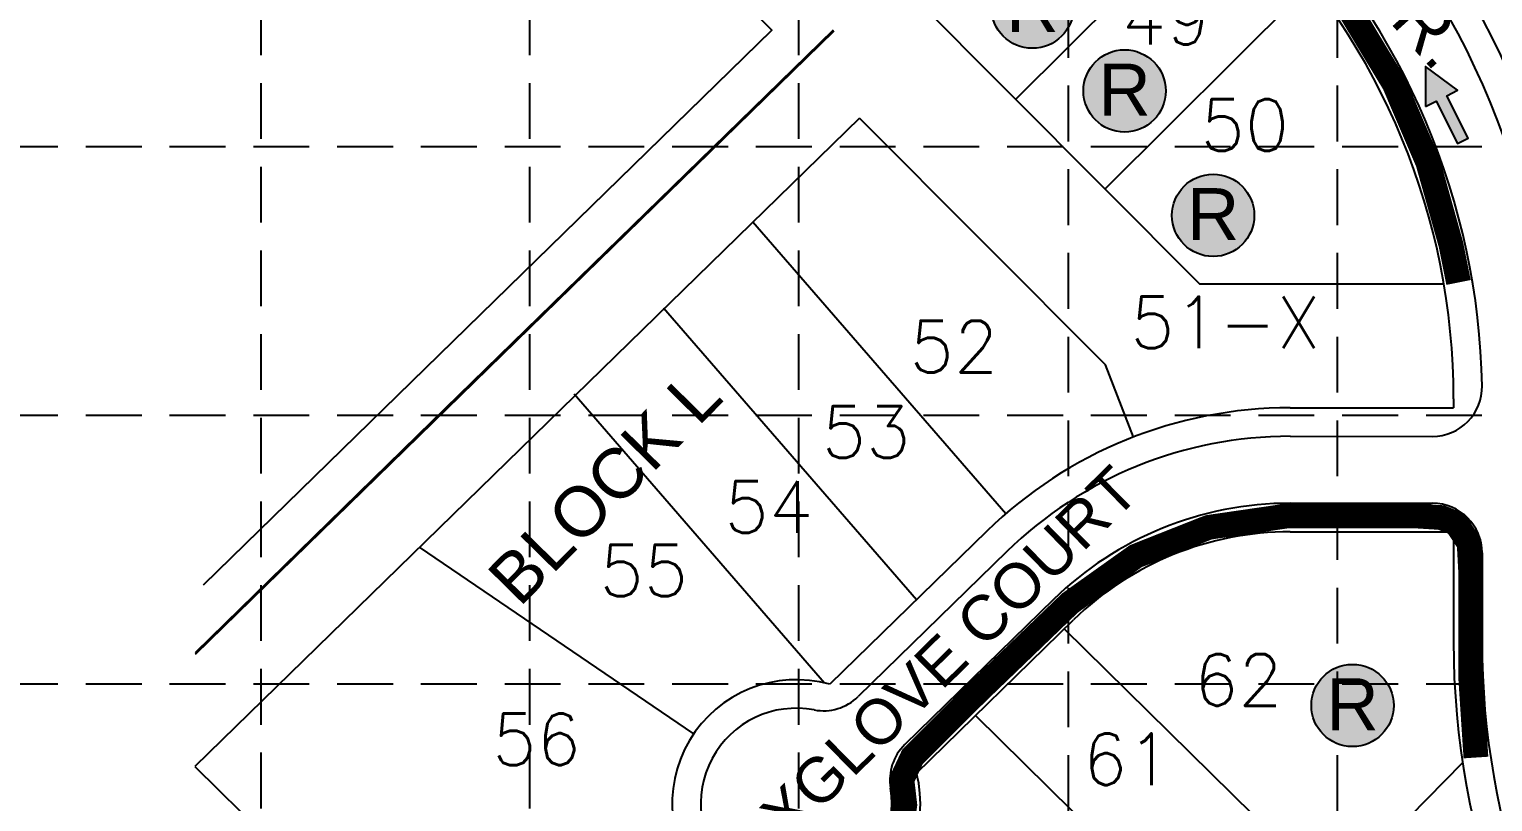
# Model space of a CAD drawing. Header units: feet. Extents: x 5163 to 12107, y -224 to 4120.
# Drawn here: x 6266 to 6856, y 2334 to 2646 of the extents above; entities that cross this region are included whole.
import ezdxf
from ezdxf.enums import TextEntityAlignment as Align

# ---------------------------------------------------------------- set-up
doc = ezdxf.new("R2010")
doc.units = ezdxf.units.FT
doc.linetypes.add('2003004C-A$0$BOUNDARY2', pattern=[1.3125, 1, -0.0625, 0.0625, -0.0625, 0.0625, -0.0625])
doc.linetypes.add('HIDDEN', pattern=[0.375, 0.25, -0.125])
for name, color, linetype in [('2003004C-A$0$3A-BND', 6, '2003004C-A$0$BOUNDARY2'), ('2003004C-A$0$3A-LOT', 2, 'Continuous'), ('2003004C-A$0$3A-LOTNO', 7, 'Continuous'), ('2003004C-A$0$3A-PVMT', 4, 'Continuous'), ('2003004C-A$0$3A-ROW', 3, 'Continuous'), ('2003004C-A$0$3A-ST_NM', 2, 'Continuous'), ('2003004C-A$0$3A-ST_NM-PRLM', 2, 'Continuous'), ('2003004C-A$0$XWTP', 15, 'Continuous'), ('ARROWS', 7, 'Continuous'), ('BASE', 7, 'Continuous'), ('EROSION BLANKET', 84, 'Continuous'), ('grid', 254, 'Continuous'), ('ryland lots', 7, 'Continuous')]:
    doc.layers.add(name, color=color, linetype=linetype)
doc.styles.add('2003004C-A$0$L100', font='simplex', dxfattribs={"height": 4})
doc.styles.add('2003004C-A$0$Standard', font='txt')
doc.styles.add('ryland', font='ARIAL.TTF', dxfattribs={"height": 25})
doc.styles.get("Standard").update_dxf_attribs({"font": 'ARIAL.TTF'})

# ---------------------------------------------------------------- blocks, each defined once
blk = doc.blocks.new('2003004C-A$0$lota')
at = {"style": '2003004C-A$0$Standard'}
blk.add_attdef('LOTDES', text='', height=0.0833, dxfattribs=at).set_placement((0, 0), align=Align.CENTER)
at = {"style": '2003004C-A$0$Standard', "flags": 1}
for tag in ['LOTAINF', 'LOTAAC', 'LOTASF']:
    blk.add_attdef(tag, text='', height=0.000000105, dxfattribs=at).set_placement((-0.0377, 0), align=Align.CENTER)
blk = doc.blocks.new('arrow')
blk.add_lwpolyline([(-67.01, -25.36), (-59.33, -25.42), (-59.57, -56.14), (-51.89, -56.2), (-51.65, -25.48), (-43.97, -25.54), (-55.3, -2.41), (-67.01, -25.36)], close=True)
at = {"color": 254}
for points in [[(-43.97, -25.54), (-67.01, -25.36), (-55.3, -2.41), (-67.01, -25.36)], [(-59.57, -56.14), (-51.89, -56.2), (-59.33, -25.42), (-51.65, -25.48)]]:
    blk.add_solid(points, dxfattribs=at)
blk = doc.blocks.new('RYLAND')
h = blk.add_hatch(color=81)
h.paths.add_polyline_path([(1.164, -1.048, 1), (-1.408, -1.048, 1)])
h.paths.add_polyline_path([(-1.348, -2.228), (1.104, -2.228), (1.104, 0.21), (-1.348, 0.21)], flags=25)
at = {"color": 5}
blk.add_circle((-0.122, -1.048), 1.286, dxfattribs=at)
at = {"layer": 'BASE', "color": 5, "style": 'ryland'}
blk.add_text('R', height=1.625, dxfattribs=at).set_placement((-0.122, -1.821), align=Align.CENTER)

msp = doc.modelspace()

# ---------------------------------------------------------------- linework, layer by layer
at = {"layer": '2003004C-A$0$3A-BND', "color": 7, "linetype": 'Continuous'}
for p, q in [((6565.67, 2645.15), (6397.98, 2813.54)), ((6565.67, 2645.15), (6397.98, 2813.54)), ((6336.6, 2421.49), (6565.67, 2645.15)), ((6336.6, 2421.49), (6565.67, 2645.15))]:
    msp.add_line(p, q, dxfattribs=at)
msp.add_lwpolyline([(7574.06, 3957.19), (6397.98, 2813.54), (6565.67, 2645.15), (6336.6, 2421.49)], dxfattribs=at)
at = {"layer": '2003004C-A$0$3A-LOT', "color": 7, "linetype": 'Continuous'}
for p, q in [((6433.79, 2848.44), (6738.05, 2542.92)), ((6663.97, 2617.3), (6749, 2701.97)), ((6699.96, 2581.16), (6783.4, 2664.26)), ((6600.96, 2609.72), (6333.18, 2348.27)), ((6600.96, 2609.72), (6700.1, 2510.16)), ((6659.94, 2450.17), (6558.03, 2567.8)), ((6738.05, 2542.92), (6836.49, 2542.88)), ((6623.95, 2415.46), (6522.03, 2533.09)), ((6711.35, 2481.1), (6700.1, 2510.16)), ((6586.9, 2381.87), (6485.99, 2498.34)), ((6534.21, 2361.4), (6423.76, 2436.71)), ((6683.48, 2403.7), (6792.1, 2296.88)), ((6647.69, 2368.76), (6757.03, 2261.23)), ((6333.18, 2348.27), (6592.15, 2093.58)), ((6844.03, 2349.69), (6592.15, 2093.58))]:
    msp.add_line(p, q, dxfattribs=at)
at = {"layer": '2003004C-A$0$3A-PVMT', "color": 7, "linetype": 'Continuous'}
for p, q in [((6774.6, 2481.4), (6831.85, 2481.38)), ((6774.59, 2454.4), (6831.89, 2454.38)), ((6660.31, 2434.89), (6600.41, 2376.4)), ((6851.88, 2434.37), (6851.87, 2398.46)), ((6679.17, 2415.57), (6619.27, 2357.08))]:
    msp.add_line(p, q, dxfattribs=at)
for centre, radius, start, end in [((6565.4, 2496.62), 313.5, 359.97703, 44.88089), ((6565.4, 2496.62), 286.5, 1.02386, 44.88089), ((6831.86, 2501.38), 20, 269.97703, 1.02386), ((6774.53, 2317.9), 163.5, 89.97703, 134.31545), ((6774.53, 2317.9), 136.5, 89.97703, 134.31545), ((6831.88, 2434.38), 20, 359.97703, 89.97703), ((7165.37, 2398.34), 313.5, 179.97703, 219.71314), ((6575.53, 2333.24), 38.5, 79.25065, 9.38026), ((6586.44, 2390.71), 20, 259.25065, 314.31545), ((6633.24, 2342.77), 20, 134.31545, 189.38026)]:
    msp.add_arc(centre, radius, start, end, dxfattribs=at)
at = {"layer": '2003004C-A$0$3A-ROW', "color": 7, "linetype": 'Continuous'}
for p, q in [((6840.4, 2496.51), (6840.4, 2492.87)), ((6774.6, 2492.9), (6840.4, 2492.87)), ((6652.27, 2443.11), (6589.04, 2381.38)), ((6774.58, 2442.9), (6840.38, 2442.87)), ((6840.38, 2442.87), (6840.37, 2398.47)), ((6623.97, 2345.6), (6687.2, 2407.34))]:
    msp.add_line(p, q, dxfattribs=at)
for centre, radius, start, end in [((6565.4, 2496.62), 325, 359.97703, 44.88089), ((6565.4, 2496.62), 275, 359.97703, 44.88089), ((6774.53, 2317.9), 175, 89.97703, 134.31545), ((6774.53, 2317.9), 125, 89.97703, 134.31545), ((7165.37, 2398.34), 325, 179.97703, 221.06649), ((6575.53, 2333.24), 50, 74.31545, 14.31545)]:
    msp.add_arc(centre, radius, start, end, dxfattribs=at)
at = {"layer": '2003004C-A$0$XWTP', "color": 7, "linetype": 'Continuous'}
for p, q in [((6590.37, 2645.15), (6428.7, 2487.3)), ((6590.54, 2644.97), (6428.87, 2487.12)), ((6590.72, 2644.8), (6429.04, 2486.94)), ((6429.04, 2486.94), (6333.29, 2393.45)), ((6428.87, 2487.12), (6333.34, 2393.84)), ((6428.7, 2487.3), (6333.39, 2394.24))]:
    msp.add_line(p, q, dxfattribs=at)
at = {"layer": 'EROSION BLANKET', "linetype": 'Continuous', "const_width": 10}
for points in [[(6655.44, 2798.7), (6660.5, 2785.41), (6666.84, 2777.81), (6673.8, 2774.65), (6684.57, 2768.95), (6694.07, 2765.79), (6699.25, 2760.98), (6770.87, 2688.79), (6793.63, 2661.42), (6816.47, 2623.57), (6830.04, 2591.83), (6839.3, 2558.85), (6842.38, 2543.44)], [(6849.4, 2351.85), (6847.27, 2384.49), (6847.27, 2427.18), (6846.67, 2438.27), (6841.48, 2446.2), (6835.37, 2448.64), (6825.61, 2449.25), (6773.12, 2449.25), (6741.69, 2444.68), (6712.39, 2433.09), (6685.84, 2414.18), (6648.21, 2377.95), (6622.35, 2352.1), (6618.08, 2343.01), (6619.25, 2332.75), (6617.57, 2320.96)]]:
    msp.add_lwpolyline(points, dxfattribs=at)
at = {"layer": 'grid', "color": 252, "linetype": 'HIDDEN', "ltscale": 90}
for p, q in [((6359.75, 4007.6), (6359.75, 214.43)), ((6468.09, 4007.6), (6468.09, 214.43)), ((6576.42, 4007.6), (6576.42, 214.43)), ((6685.12, 4006.57), (6685.12, 214.43)), ((6793.45, 4006.57), (6793.45, 214.43)), ((5276.78, 2598.24), (11993.45, 2598.24)), ((5276.78, 2489.91), (11993.45, 2489.91)), ((5276.78, 2381.57), (11993.45, 2381.57))]:
    msp.add_line(p, q, dxfattribs=at)

# ---------------------------------------------------------------- block references
at = {"layer": '2003004C-A$0$3A-LOTNO', "color": 7, "linetype": 'Continuous'}
ref = msp.add_blockref('2003004C-A$0$lota', (6724.48, 2639.43), dxfattribs=dict(at, xscale=250, yscale=250, zscale=250))
ref.add_attrib('LOTDES', '49', dxfattribs={"height": 20.825, "style": '2003004C-A$0$L100'}).set_placement((6724.48, 2639.43), align=Align.CENTER)
ref = msp.add_blockref('2003004C-A$0$lota', (6756.29, 2596.47), dxfattribs=dict(at, xscale=250, yscale=250, zscale=250))
ref.add_attrib('LOTDES', '50', dxfattribs={"height": 20.825, "style": '2003004C-A$0$L100'}).set_placement((6756.29, 2596.47), align=Align.CENTER)
ref = msp.add_blockref('2003004C-A$0$lota', (6748.51, 2516.93), dxfattribs=dict(at, xscale=250, yscale=250, zscale=250))
ref.add_attrib('LOTDES', '51-X', dxfattribs={"height": 20.825, "style": '2003004C-A$0$L100'}).set_placement((6748.51, 2516.93), align=Align.CENTER)
ref = msp.add_blockref('2003004C-A$0$lota', (6639.06, 2507.18), dxfattribs=dict(at, xscale=250, yscale=250, zscale=250))
ref.add_attrib('LOTDES', '52', dxfattribs={"height": 20.825, "style": '2003004C-A$0$L100'}).set_placement((6639.06, 2507.18), align=Align.CENTER)
ref = msp.add_blockref('2003004C-A$0$lota', (6603.63, 2472.7), dxfattribs=dict(at, xscale=250, yscale=250, zscale=250))
ref.add_attrib('LOTDES', '53', dxfattribs={"height": 20.825, "style": '2003004C-A$0$L100'}).set_placement((6603.63, 2472.7), align=Align.CENTER)
ref = msp.add_blockref('2003004C-A$0$lota', (6564.44, 2442.53), dxfattribs=dict(at, xscale=250, yscale=250, zscale=250))
ref.add_attrib('LOTDES', '54', dxfattribs={"height": 20.825, "style": '2003004C-A$0$L100'}).set_placement((6564.44, 2442.53), align=Align.CENTER)
ref = msp.add_blockref('2003004C-A$0$lota', (6514.08, 2416.86), dxfattribs=dict(at, xscale=250, yscale=250, zscale=250))
ref.add_attrib('LOTDES', '55', dxfattribs={"height": 20.825, "style": '2003004C-A$0$L100'}).set_placement((6514.08, 2416.86), align=Align.CENTER)
ref = msp.add_blockref('2003004C-A$0$lota', (6753.62, 2372.72), dxfattribs=dict(at, xscale=250, yscale=250, zscale=250))
ref.add_attrib('LOTDES', '62', dxfattribs={"height": 20.825, "style": '2003004C-A$0$L100'}).set_placement((6753.62, 2372.72), align=Align.CENTER)
ref = msp.add_blockref('2003004C-A$0$lota', (6470.86, 2348.75), dxfattribs=dict(at, xscale=250, yscale=250, zscale=250))
ref.add_attrib('LOTDES', '56', dxfattribs={"height": 20.825, "style": '2003004C-A$0$L100'}).set_placement((6470.86, 2348.75), align=Align.CENTER)
ref = msp.add_blockref('2003004C-A$0$lota', (6708.85, 2340.75), dxfattribs=dict(at, xscale=250, yscale=250, zscale=250))
ref.add_attrib('LOTDES', '61', dxfattribs={"height": 20.825, "style": '2003004C-A$0$L100'}).set_placement((6708.85, 2340.75), align=Align.CENTER)
at = {"layer": 'ARROWS', "linetype": 'Continuous', "xscale": 0.6249999999953022, "yscale": 0.624999999999136, "zscale": 0.625, "rotation": 27.23473828367027}
msp.add_blockref('arrow', (6859.07, 2647.69), dxfattribs=at)
at = {"layer": 'ryland lots', "color": 7, "xscale": 12.89581535786783, "yscale": 12.89581535787056, "zscale": 12.89581535787147}
for p in [(6672.26, 2667.96), (6709.4, 2634.2), (6745.08, 2584), (6801.24, 2386.36)]:
    msp.add_blockref('RYLAND', p, dxfattribs=at)

# ---------------------------------------------------------------- texts
at = {"layer": '2003004C-A$0$3A-LOTNO', "color": 7, "linetype": 'Continuous', "insert": (6449.75, 2426.15), "char_height": 20, "width": 131.9998, "attachment_point": 1, "rotation": 45.39977}
msp.add_mtext('BLOCK L', dxfattribs=at)
at = {"layer": '2003004C-A$0$3A-ST_NM', "color": 7, "linetype": 'Continuous', "insert": (6759.57, 2739.25), "char_height": 20, "width": 278.3305, "attachment_point": 2, "rotation": 312.00749}
msp.add_mtext('CONE FLOWER DR.', dxfattribs=at)
at = {"layer": '2003004C-A$0$3A-ST_NM-PRLM', "color": 7, "linetype": 'Continuous', "insert": (6618.44, 2388.49), "char_height": 18, "width": 238.0515, "attachment_point": 2, "rotation": 44.48152}
msp.add_mtext('FOXGLOVE COURT', dxfattribs=at)

doc.saveas('drawing.dxf')
